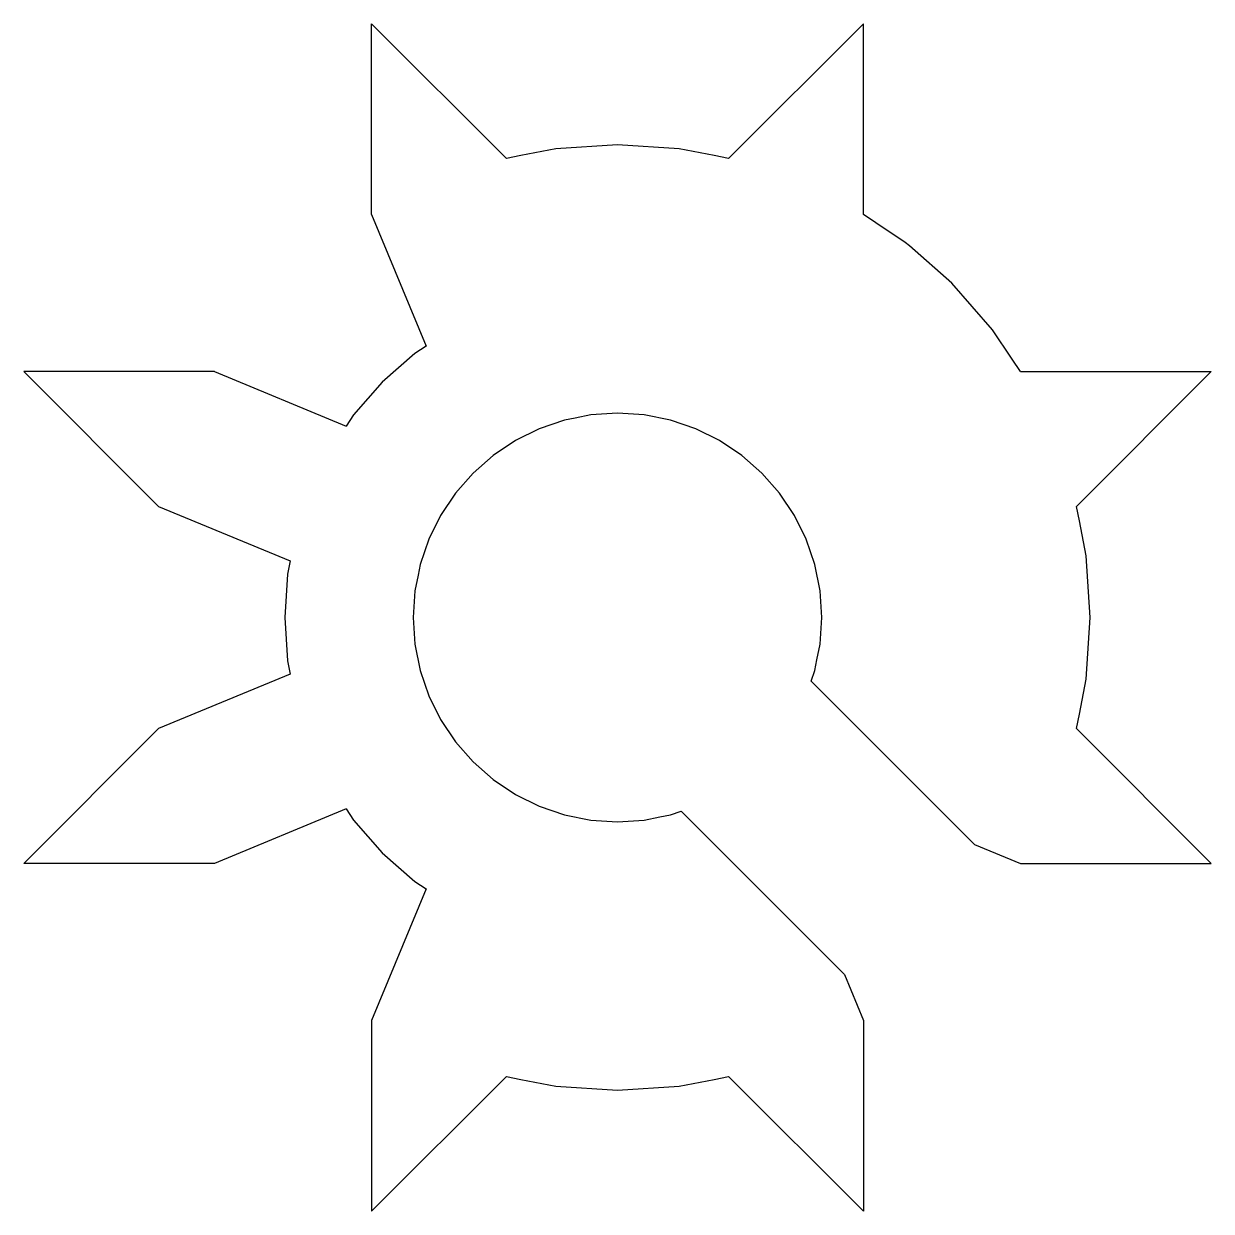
# Model space of a CAD drawing. Header units: millimetres. Extents: x -4.02 to 4.12, y -4.07 to 4.07.
import ezdxf

# ---------------------------------------------------------------- set-up
doc = ezdxf.new("R2010")
doc.units = ezdxf.units.MM
doc.layers.add('Layer0', color=7, linetype='ByLayer')

msp = doc.modelspace()

# ---------------------------------------------------------------- linework, layer by layer
at = {"layer": 'Layer0'}
for p, q in [((-1.6347, 2.7595), (-1.6347, 4.0661)), ((-0.7109, 3.1422), (-1.6347, 4.0661)), ((0.8121, 3.1422), (1.736, 4.0661)), ((1.736, 2.7595), (1.736, 4.0661)), ((-0.3723, 3.2095), (-0.6109, 3.1621)), ((0.0506, 3.2373), (-0.3723, 3.2095)), ((0.4735, 3.2095), (0.0506, 3.2373)), ((0.7121, 3.1621), (0.4735, 3.2095)), ((-0.6109, 3.1621), (-0.7109, 3.1422)), ((0.8121, 3.1422), (0.7121, 3.1621)), ((-1.6347, 2.7595), (-1.261, 1.8571)), ((1.8208, 2.7029), (1.736, 2.7595)), ((2.023, 2.5677), (1.8208, 2.7029)), ((2.0506, 2.5435), (2.023, 2.5677)), ((2.3417, 2.2883), (2.0506, 2.5435)), ((2.6211, 1.9696), (2.3417, 2.2883)), ((2.7562, 1.7674), (2.6211, 1.9696)), ((-1.3373, 1.8061), (-1.5616, 1.6095)), ((-1.261, 1.8571), (-1.3373, 1.8061)), ((2.8129, 1.6826), (2.7562, 1.7674)), ((-4.0182, 1.6826), (-3.0943, 0.7587)), ((-2.7116, 1.6826), (-4.0182, 1.6826)), ((-2.7116, 1.6826), (-1.8093, 1.3088)), ((2.8129, 1.6826), (4.1194, 1.6826)), ((4.1194, 1.6826), (3.1956, 0.7587)), ((-1.5616, 1.6095), (-1.7582, 1.3852)), ((-1.7582, 1.3852), (-1.8093, 1.3088)), ((-0.1321, 1.3853), (-0.2392, 1.364)), ((0.0506, 1.3973), (-0.1321, 1.3853)), ((0.2334, 1.3853), (0.0506, 1.3973)), ((0.413, 1.3495), (0.2334, 1.3853)), ((-0.3117, 1.3495), (-0.4851, 1.2907)), ((-0.2392, 1.364), (-0.3117, 1.3495)), ((0.5864, 1.2907), (0.413, 1.3495)), ((-0.4851, 1.2907), (-0.6494, 1.2097)), ((0.7506, 1.2097), (0.5864, 1.2907)), ((-0.6494, 1.2097), (-0.8016, 1.1079)), ((0.9029, 1.1079), (0.7506, 1.2097)), ((-0.8016, 1.1079), (-0.9393, 0.9872)), ((1.0406, 0.9872), (0.9029, 1.1079)), ((-0.9393, 0.9872), (-1.0601, 0.8495)), ((1.1613, 0.8495), (1.0406, 0.9872)), ((-1.0601, 0.8495), (-1.1618, 0.6973)), ((1.2631, 0.6973), (1.1613, 0.8495)), ((-3.0943, 0.7587), (-2.1919, 0.385)), ((3.2155, 0.6587), (3.1956, 0.7587)), ((-1.1618, 0.6973), (-1.2428, 0.533)), ((1.3441, 0.533), (1.2631, 0.6973)), ((3.2629, 0.4202), (3.2155, 0.6587)), ((-1.2428, 0.533), (-1.3017, 0.3596)), ((1.4029, 0.3596), (1.3441, 0.533)), ((3.2906, -0.0027), (3.2629, 0.4202)), ((-2.1919, 0.385), (-2.2099, 0.2949)), ((-1.3017, 0.3596), (-1.3161, 0.2871)), ((1.4387, 0.18), (1.4029, 0.3596)), ((-2.2099, 0.2949), (-2.2294, -0.0027)), ((-1.3161, 0.2871), (-1.3374, 0.18)), ((-1.3374, 0.18), (-1.3494, -0.0027)), ((1.4506, -0.0027), (1.4387, 0.18)), ((-2.2294, -0.0027), (-2.2099, -0.3003)), ((-1.3494, -0.0027), (-1.3374, -0.1855)), ((1.4387, -0.1855), (1.4506, -0.0027)), ((3.2629, -0.4257), (3.2906, -0.0027)), ((-1.3374, -0.1855), (-1.3017, -0.3651)), ((1.4173, -0.2926), (1.4387, -0.1855)), ((-2.2099, -0.3003), (-2.1919, -0.3905)), ((1.4029, -0.3651), (1.4173, -0.2926)), ((-2.1919, -0.3905), (-3.0943, -0.7642)), ((-1.3017, -0.3651), (-1.2428, -0.5385)), ((1.3781, -0.4382), (1.4029, -0.3651)), ((2.4972, -1.5574), (1.3781, -0.4382)), ((3.2155, -0.6642), (3.2629, -0.4257)), ((-1.2428, -0.5385), (-1.1618, -0.7027)), ((-1.1618, -0.7027), (-1.0601, -0.855)), ((3.1956, -0.7642), (3.2155, -0.6642)), ((-3.0943, -0.7642), (-4.0182, -1.6881)), ((3.1956, -0.7642), (4.1194, -1.6881)), ((-1.0601, -0.855), (-0.9393, -0.9927)), ((-0.9393, -0.9927), (-0.8016, -1.1134)), ((-0.8016, -1.1134), (-0.6494, -1.2152)), ((-0.6494, -1.2152), (-0.4851, -1.2962)), ((-0.4851, -1.2962), (-0.3117, -1.355)), ((-1.8093, -1.3143), (-2.7116, -1.6881)), ((-1.8093, -1.3143), (-1.7582, -1.3907)), ((-0.3117, -1.355), (-0.1321, -1.3908)), ((0.2334, -1.3908), (0.3405, -1.3695)), ((0.3405, -1.3695), (0.413, -1.355)), ((0.413, -1.355), (0.4861, -1.3302)), ((1.6052, -2.4494), (0.4861, -1.3302)), ((-1.7582, -1.3907), (-1.5616, -1.615)), ((-0.1321, -1.3908), (0.0506, -1.4027)), ((0.0506, -1.4027), (0.2334, -1.3908)), ((-1.5616, -1.615), (-1.3373, -1.8116)), ((2.4972, -1.5574), (2.8129, -1.6881)), ((-2.7116, -1.6881), (-4.0182, -1.6881)), ((2.8129, -1.6881), (4.1194, -1.6881)), ((-1.261, -1.8626), (-1.6347, -2.765)), ((-1.3373, -1.8116), (-1.261, -1.8626)), ((1.6052, -2.4494), (1.736, -2.765)), ((-1.6347, -2.765), (-1.6347, -4.0716)), ((1.736, -2.765), (1.736, -4.0716)), ((-0.7109, -3.1477), (-1.6347, -4.0716)), ((-0.7109, -3.1477), (-0.6109, -3.1676)), ((-0.6109, -3.1676), (-0.3723, -3.215)), ((0.4735, -3.215), (0.7121, -3.1676)), ((0.7121, -3.1676), (0.8121, -3.1477)), ((0.8121, -3.1477), (1.736, -4.0716)), ((-0.3723, -3.215), (0.0506, -3.2427)), ((0.0506, -3.2427), (0.4735, -3.215))]:
    msp.add_line(p, q, dxfattribs=at)

doc.saveas('drawing.dxf')
